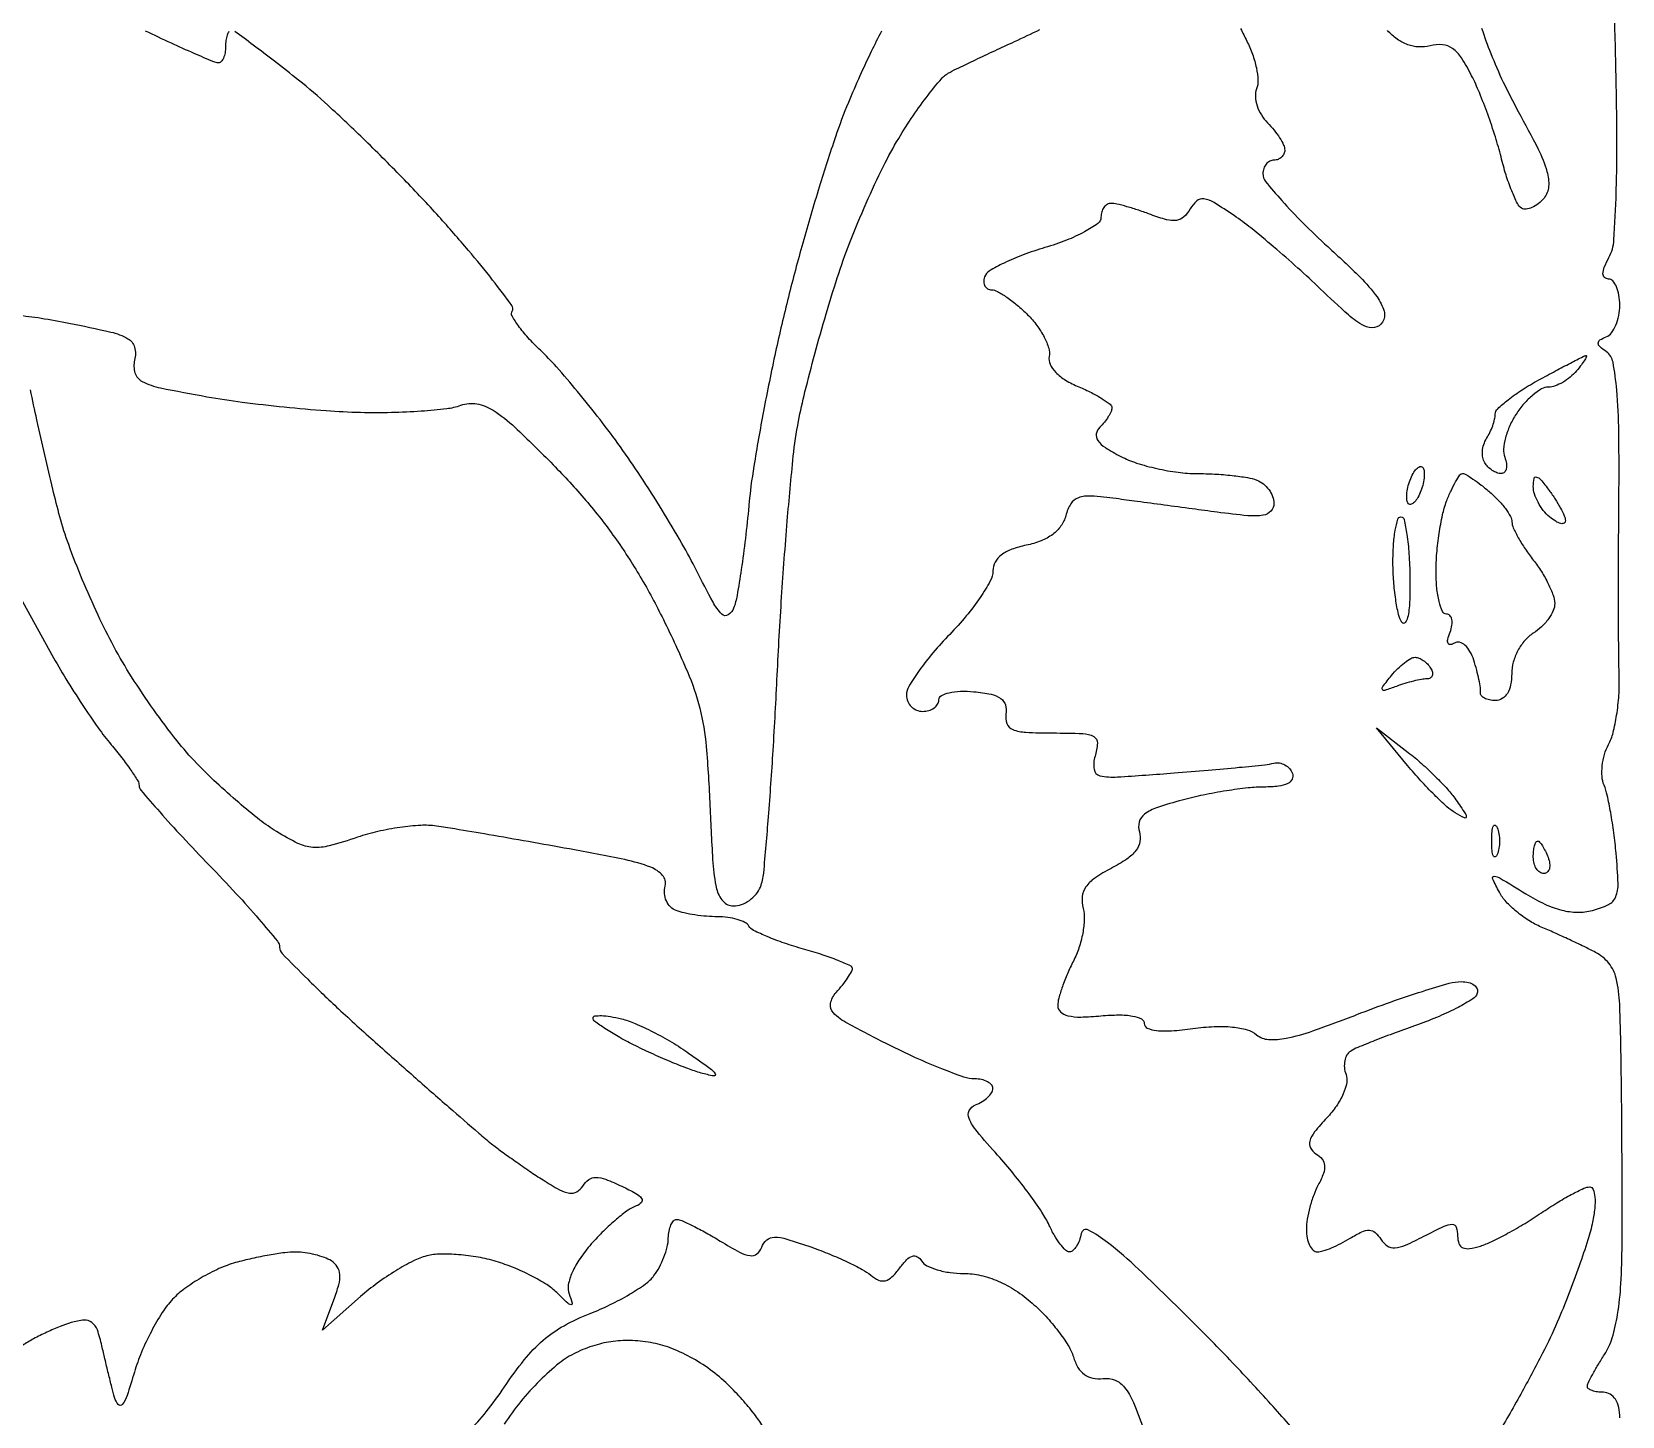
# Model space of a CAD drawing. Extents: x 0 to 102, y 0 to 135.
# Drawn here: x 45.44 to 57.89, y 79.59 to 90.43 of the extents above; entities that cross this region are included whole.
import ezdxf

# ---------------------------------------------------------------- set-up
doc = ezdxf.new("R2010")
doc.units = 0
doc.header["$MEASUREMENT"] = 0

msp = doc.modelspace()

# ---------------------------------------------------------------- linework, layer by layer
for points in [[(57.8664, 79.578847, 0.052969), (57.857758, 79.660195, 0.089261), (57.83176, 79.723491, 0.114689), (57.791014, 79.76337, 0.137419), (57.7395, 79.7778, -0.033906), (57.690893, 79.7811, -0.05183), (57.649877, 79.7911, -0.067351), (57.621635, 79.805703, -0.244475), (57.6126, 79.823077, -0.113817), (57.618939, 79.850562, -0.009786), (57.652001, 79.915186, -0.012515), (57.695358, 79.991354, -0.009381), (57.74673, 80.073062, 0.072637), (57.807384, 80.203581, 0.032955), (57.84935, 80.387686, 0.025676), (57.875152, 80.628164, 0.012462), (57.88462, 80.937235, 0.00177), (57.885284, 81.244437, 0.000926), (57.884047, 81.626963, 0.000921), (57.88133, 82.019257, 0.001411), (57.87739, 82.359189, 0.005688), (57.865633, 82.815017, 0.048101), (57.838392, 83.018177, 0.113477), (57.780927, 83.135515, 0.102109), (57.67605, 83.221353, 0.00758), (57.586381, 83.266588, 0.003894), (57.47275, 83.320678, 0.003869), (57.354891, 83.374552, 0.005826), (57.251264, 83.419512, -0.041821), (57.154706, 83.469941, -0.032096), (57.05844, 83.539992, -0.03292), (56.976403, 83.617815, -0.06372), (56.924049, 83.691357, -0.015423), (56.87094, 83.798402, -0.565459), (56.883597, 83.81692, -0.121901), (56.929112, 83.802809, -0.002583), (57.131249, 83.67932, 0.028321), (57.280001, 83.598645, 0.049028), (57.412372, 83.551471, 0.057844), (57.534558, 83.535645, 0.064879), (57.65228, 83.549402, 0.051531), (57.777172, 83.594832, 0.183481), (57.834561, 83.655695, 0.108573), (57.85318, 83.759904, 0.012759), (57.837764, 83.996691, 0.010468), (57.819814, 84.157067, 0.010786), (57.79531, 84.314954, 0.010569), (57.768258, 84.450724, 0.044395), (57.743184, 84.529939, -0.082144), (57.727406, 84.59692, -0.044644), (57.729253, 84.681676, -0.042932), (57.746845, 84.769892, -0.052235), (57.778628, 84.847874, 0.061831), (57.814231, 84.940243, 0.022532), (57.842048, 85.07794, 0.021936), (57.859226, 85.232892, 0.024443), (57.861883, 85.383235, -0.006191), (57.858076, 85.585396, -0.001242), (57.856649, 85.945629, -0.001312), (57.857129, 86.364858, -0.001225), (57.859798, 86.79383, 0.005453), (57.858677, 87.294891, 0.018369), (57.842339, 87.622175, 0.0227), (57.813381, 87.84027, 0.196978), (57.761908, 87.921221, -0.028743), (57.710425, 87.962253, -0.210478), (57.697719, 87.99029, -0.262073), (57.711026, 88.014532, -0.042702), (57.76065, 88.039791, 0.136302), (57.801182, 88.071014, 0.059938), (57.835336, 88.130153, 0.053038), (57.858561, 88.20576, 0.048049), (57.8664, 88.28715, 0.04092), (57.859983, 88.365429, 0.060352), (57.840674, 88.431543, 0.079357), (57.812326, 88.476451, 0.215581), (57.778823, 88.4916, -0.186855), (57.747491, 88.503733, -0.215121), (57.734858, 88.532949, -0.09454), (57.745442, 88.584063, -0.024677), (57.781465, 88.660175, 0.106916), (57.820581, 88.797043, 0.008787), (57.83842, 89.170127, 0.009827), (57.843694, 89.670097, 0.004336), (57.831944, 90.331025, 0.004262), (57.811768, 90.907718, 0.007018)], [(45.317047, 88.209792, -0.015004), (45.50922, 88.185464, -0.01007), (45.727223, 88.146678, -0.007591), (46.054728, 88.076396, -0.071748), (46.188297, 88.024616, -0.201128), (46.240529, 87.957422, -0.128121), (46.241428, 87.856973, 0.13725), (46.244138, 87.756201, 0.203444), (46.30036, 87.6896, 0.067027), (46.444237, 87.639604, 0.006509), (46.807452, 87.570667, 0.011393), (47.084281, 87.52833, 0.006949), (47.412822, 87.490355, 0.006962), (47.739641, 87.461765, 0.012245), (48.0105, 87.448525, 0.011334), (48.251299, 87.448119, 0.012338), (48.485132, 87.458801, 0.011869), (48.684396, 87.477601, 0.057642), (48.794669, 87.503765, -0.130966), (48.91941, 87.514729, -0.100233), (49.047469, 87.464679, -0.04667), (49.21803, 87.330754, -0.007742), (49.516816, 87.038465, -0.019197), (49.773646, 86.758606, -0.021281), (49.999111, 86.469037, -0.021272), (50.199232, 86.161228, -0.019144), (50.380103, 85.8267, -0.01281), (50.568229, 85.418395, -0.040339), (50.664601, 85.132853, -0.039383), (50.715062, 84.831937, -0.011778), (50.744772, 84.36735, 0.005183), (50.767409, 83.921026, 0.04236), (50.797021, 83.719242, 0.122816), (50.84722, 83.621581, 0.216176), (50.928315, 83.5848, 0.087687), (50.990851, 83.595852, 0.065409), (51.053084, 83.62829, 0.064582), (51.105599, 83.67625, 0.080295), (51.13964, 83.73285, 0.073137), (51.165708, 83.841634, 0.002486), (51.202791, 84.280924, 0.004635), (51.239277, 84.801502, 0.003212), (51.271292, 85.390733, -0.004262), (51.305895, 86.003845, -0.004677), (51.350062, 86.597544, -0.004377), (51.396998, 87.104263, -0.023395), (51.437905, 87.378833, -0.011967), (51.488688, 87.607414, -0.005367), (51.565811, 87.90537, -0.00531), (51.654092, 88.218696, -0.007192), (51.740903, 88.499691, -0.014741), (51.840666, 88.778606, -0.010433), (51.968296, 89.085732, -0.010542), (52.102666, 89.374291, -0.021826), (52.221948, 89.592363, -0.012882), (52.335525, 89.769582, -0.015501), (52.451574, 89.929856, -0.014233), (52.556413, 90.05788, -0.093171), (52.6212, 90.109246, -0.008666), (52.693236, 90.145587, -0.001747), (52.822654, 90.20753, -0.001844), (52.973743, 90.278516, -0.001723), (53.1288, 90.350021, 0.00739), (53.327759, 90.444521, 0.002115)], [(46.979792, 90.428464, 0.064614), (46.965777, 90.400123, 0.050063), (46.956167, 90.359111, 0.032541), (46.953, 90.3105, -0.041326), (46.948977, 90.261914, -0.060817), (46.936879, 90.220877, -0.079949), (46.919111, 90.193018, -0.214057), (46.89812, 90.1836, -0.10021), (46.860269, 90.191263, -0.002856), (46.707736, 90.256694, -0.005693), (46.528834, 90.337085, -0.003874), (46.32707, 90.43243, 0.003855)], [(52.087069, 90.431396, 0.006453), (52.00756, 90.272654, 0.007541), (51.918157, 90.080941, 0.006187), (51.828307, 89.87359, 0.01812), (51.727328, 89.605551, 0.006239), (51.600302, 89.211145, 0.00619), (51.470936, 88.772382, 0.007135), (51.358752, 88.35079, 0.008077), (51.258266, 87.920945, 0.006561), (51.164091, 87.457245, 0.006637), (51.088575, 87.02757, 0.017102), (51.048821, 86.715, -0.00633), (51.021954, 86.459973, -0.007374), (50.989789, 86.2184, -0.006628), (50.95691, 86.015141, -0.043454), (50.930337, 85.915446, -0.166856), (50.88762, 85.862406, -0.351899), (50.838395, 85.868073, -0.071337), (50.768713, 85.962245, -0.007284), (50.640231, 86.209017, 0.014409), (50.525922, 86.421133, 0.00722), (50.369964, 86.682771, 0.007162), (50.200691, 86.949026, 0.010507), (50.043649, 87.177771, 0.009294), (49.884418, 87.391085, 0.007919), (49.708801, 87.610193, 0.008001), (49.542646, 87.804485, 0.022312), (49.418019, 87.933496, -0.018638), (49.321381, 88.032074, -0.028492), (49.246005, 88.125053, -0.027589), (49.195965, 88.203279, -0.273396), (49.196708, 88.240725, 0.307212), (49.194847, 88.284436, 0.005343), (49.043791, 88.483409, 0.011463), (48.854572, 88.715987, 0.007133), (48.622649, 88.980335, 0.009168), (48.352773, 89.268433, 0.007028), (48.047775, 89.573585, 0.007112), (47.754201, 89.851148, 0.016683), (47.525245, 90.047856, 0.004087), (47.33612, 90.197153, 0.006281), (47.169757, 90.322972, 0.002472), (47.025808, 90.427928, 0.15755)], [(54.898734, 90.451703, 0.008873), (54.947101, 90.353958, -0.034232), (54.99175, 90.250896, -0.034785), (55.021638, 90.143251, -0.037015), (55.034029, 90.046438, -0.105314), (55.023484, 89.979633, 0.107717), (55.014345, 89.919887, 0.06209), (55.02792, 89.84807, 0.057696), (55.060731, 89.775786, 0.061081), (55.108683, 89.714431, -0.026457), (55.160398, 89.656934, -0.02894), (55.204109, 89.595929, -0.030133), (55.234975, 89.539913, -0.111299), (55.2438, 89.500757, -0.106871), (55.23732, 89.470785, -0.099464), (55.218949, 89.445276, -0.095921), (55.191496, 89.428175, -0.091722), (55.1592, 89.4222, 0.123425), (55.126781, 89.414074, 0.098755), (55.098881, 89.391136, 0.08903), (55.07978, 89.356848, 0.078233), (55.072658, 89.31645, 0.177039), (55.094026, 89.25449, 0.011147), (55.221109, 89.105082, 0.015317), (55.385493, 88.931349, 0.010711), (55.580748, 88.7454, -0.009392), (55.833559, 88.505907, -0.041945), (55.966537, 88.35114, -0.084689), (56.021275, 88.239821, -0.218833), (56.008829, 88.153288, -0.208604), (55.946033, 88.111625, -0.168556), (55.865395, 88.124599, -0.059066), (55.742813, 88.210544, -0.008858), (55.52189, 88.4152, 0.008265), (55.347071, 88.577533, 0.006946), (55.156659, 88.743851, 0.007018), (54.978509, 88.890894, 0.019162), (54.847261, 88.988141, 0.01232), (54.690416, 89.089722, 0.100707), (54.610646, 89.118781, 0.218327), (54.554817, 89.102648, 0.087568), (54.503344, 89.039629, -0.079445), (54.454434, 88.977737, -0.151185), (54.397654, 88.950772, -0.101991), (54.319544, 88.955464, -0.025017), (54.196425, 88.99535, 0.010241), (54.101559, 89.029212, 0.011473), (54.00889, 89.057818, 0.010821), (53.929125, 89.078596, 0.058362), (53.884693, 89.0838, 0.135899), (53.854531, 89.075448, 0.100328), (53.828833, 89.051971, 0.086652), (53.811537, 89.016853, 0.071319), (53.8056, 88.975444, -0.241262), (53.780153, 88.925777, -0.031786), (53.676689, 88.860868, -0.031157), (53.53487, 88.795062, -0.021287), (53.366754, 88.737555, 0.017653), (53.196235, 88.680608, 0.023902), (53.046977, 88.616547, 0.022161), (52.931513, 88.55384, 0.178667), (52.894404, 88.507511, 0.081423), (52.888237, 88.469119, 0.12365), (52.896534, 88.436525, 0.143719), (52.91793, 88.414932, 0.126799), (52.948705, 88.407, -0.126808), (52.994594, 88.395171, -0.024701), (53.067864, 88.349852, -0.024802), (53.150133, 88.286932, -0.020725), (53.231055, 88.212454, -0.037017), (53.303622, 88.128267, -0.039887), (53.360988, 88.03629, -0.043419), (53.39652, 87.950131, -0.124289), (53.400186, 87.885939, 0.157527), (53.407741, 87.824442, 0.084463), (53.451576, 87.760812, 0.063929), (53.528141, 87.699986, 0.037757), (53.632486, 87.647221, -0.017778), (53.731216, 87.60215, -0.025851), (53.814496, 87.554964, -0.02389), (53.876469, 87.511191, -0.230999), (53.8902, 87.483056, -0.108421), (53.883973, 87.454678, -0.03105), (53.862493, 87.414799, -0.029683), (53.831978, 87.371647, -0.027643), (53.795879, 87.331319, 0.154502), (53.768992, 87.279525, 0.202139), (53.780857, 87.228079, 0.095415), (53.84044, 87.172015, 0.021872), (53.960878, 87.102899, 0.04131), (54.084366, 87.051462, 0.022612), (54.242629, 87.008192, 0.022394), (54.408418, 86.978555, 0.03304), (54.55588, 86.9688, -0.013638), (54.69421, 86.965026, -0.013599), (54.832264, 86.953716, -0.013555), (54.952159, 86.937303, -0.050857), (55.025381, 86.917449, -0.077178), (55.076537, 86.888127, -0.064993), (55.119891, 86.843102, -0.066773), (55.149208, 86.78986, -0.092761), (55.1592, 86.736465, -0.186771), (55.13539, 86.674946, -0.170661), (55.075332, 86.64259, -0.063001), (54.954942, 86.638947, -0.009529), (54.71505, 86.666568, 0.00008), (54.519659, 86.692815, 0.000056), (54.299388, 86.722344, 0.000056), (54.088276, 86.750597, 0.000117), (53.923729, 86.772559, 0.015618), (53.727441, 86.792496, 0.099258), (53.628513, 86.779775, 0.17464), (53.569747, 86.73307, 0.074559), (53.529653, 86.639447, -0.090251), (53.492358, 86.559354, -0.077862), (53.427591, 86.492724, -0.06722), (53.336373, 86.441709, -0.044604), (53.221174, 86.407765, 0.037559), (53.106884, 86.375829, 0.076901), (53.025478, 86.331245, 0.104048), (52.976914, 86.274616, 0.126045), (52.9596, 86.207026, -0.126873), (52.939356, 86.128531, -0.023222), (52.860195, 85.999772, -0.023642), (52.750755, 85.85429, -0.019551), (52.6212, 85.709904, 0.016768), (52.491625, 85.567103, 0.021211), (52.382205, 85.426388, 0.019841), (52.301888, 85.303487, 0.135612), (52.2828, 85.234403, 0.099116), (52.292488, 85.18601, 0.097963), (52.320077, 85.144848, 0.097926), (52.36127, 85.11728, 0.09896), (52.4097, 85.1076, 0.069166), (52.458202, 85.114342, 0.08532), (52.499323, 85.134026, 0.099973), (52.526818, 85.163255, 0.139787), (52.5366, 85.19756, -0.272062), (52.556061, 85.230679, -0.070483), (52.616159, 85.253819, -0.051008), (52.70463, 85.264924, -0.029775), (52.81155, 85.26101, -0.026491), (52.944875, 85.240984, -0.102181), (53.021405, 85.208111, -0.170962), (53.057426, 85.157948, -0.113098), (53.061641, 85.08645, 0.136382), (53.069472, 85.011964, 0.20528), (53.114784, 84.966229, 0.083891), (53.216669, 84.94369, 0.012581), (53.426892, 84.9384, -0.009224), (53.663316, 84.934038, -0.116901), (53.748499, 84.910496, -0.285993), (53.777455, 84.858888, -0.065472), (53.759077, 84.755896, 0.114027), (53.750885, 84.654037, 0.313797), (53.797725, 84.604253, 0.067831), (53.933792, 84.594403, 0.003443), (54.377541, 84.62555, 0.002236), (54.644305, 84.647322, 0.002986), (54.886234, 84.669613, 0.00209), (55.088804, 84.690353, 0.030711), (55.15944, 84.702305, -0.09907), (55.202668, 84.703668, -0.086814), (55.245346, 84.688611, -0.085463), (55.280925, 84.659671, -0.091749), (55.303725, 84.62115, -0.202715), (55.301533, 84.576047, -0.170542), (55.267422, 84.542006, -0.084923), (55.195156, 84.521451, -0.026924), (55.082864, 84.5154, 0.02791), (54.956644, 84.508349, 0.011576), (54.787273, 84.485385, 0.011411), (54.606477, 84.452348, 0.014448), (54.441192, 84.413221, 0.015791), (54.246675, 84.354555, 0.078917), (54.146054, 84.301913, 0.166808), (54.104444, 84.241185, 0.145378), (54.105883, 84.16382, -0.123257), (54.11056, 84.088556, -0.11889), (54.079427, 84.018822, -0.07979), (54.00697, 83.950642, -0.029633), (53.886314, 83.87889, 0.028547), (53.757324, 83.802561, 0.091936), (53.686368, 83.733099, 0.130389), (53.658511, 83.657573, 0.08768), (53.665978, 83.565429, -0.074973), (53.67495, 83.481198, -0.034927), (53.662492, 83.371791, -0.033606), (53.633018, 83.256551, -0.039939), (53.589569, 83.153039, 0.017327), (53.542729, 83.054211, 0.01764), (53.503146, 82.95296, 0.017711), (53.47505, 82.862763, 0.066738), (53.4672, 82.804216, 0.2127), (53.488841, 82.755644, 0.125803), (53.546063, 82.725694, 0.063611), (53.647497, 82.715019, 0.018223), (53.8056, 82.7243, -0.021089), (53.945585, 82.731713, -0.046297), (54.052372, 82.722959, -0.069865), (54.121633, 82.70048, -0.286869), (54.144, 82.664704, 0.300268), (54.168036, 82.628289, 0.074983), (54.240548, 82.609441, 0.044208), (54.357824, 82.607534, 0.01603), (54.523521, 82.624856, -0.021989), (54.692197, 82.64046, -0.036153), (54.8354, 82.637022, -0.043939), (54.948705, 82.615925, -0.105592), (55.023953, 82.576527, 0.159443), (55.117284, 82.539628, 0.064731), (55.255295, 82.549167, 0.035169), (55.46392, 82.606591, 0.008016), (55.807683, 82.734, -0.00722), (56.072841, 82.832757, -0.009074), (56.321358, 82.916201, -0.007522), (56.531218, 82.978996, -0.068404), (56.6256, 82.992211, -0.059012), (56.682708, 82.985592, -0.100588), (56.726136, 82.965477, -0.141578), (56.749141, 82.935543, -0.175703), (56.750052, 82.900655, -0.174589), (56.715392, 82.856676, -0.018402), (56.600106, 82.790537, -0.021009), (56.452159, 82.720516, -0.01536), (56.282635, 82.654897, 0.004267), (56.109105, 82.592117, 0.00531), (55.948953, 82.530683, 0.00436), (55.815686, 82.476583, 0.039828), (55.760029, 82.448033, 0.124168), (55.730963, 82.418067, 0.081306), (55.713889, 82.37282, 0.07306), (55.71108, 82.319573, 0.068419), (55.723498, 82.266486, -0.141924), (55.728999, 82.201495, -0.054215), (55.701391, 82.114059, -0.047082), (55.647983, 82.018189, -0.037976), (55.57397, 81.92634, 0.018741), (55.477681, 81.815824, 0.095394), (55.439535, 81.744139, 0.200056), (55.444678, 81.690788, 0.132323), (55.487401, 81.645303, -0.083682), (55.536287, 81.602379, -0.152609), (55.555823, 81.553523, -0.110195), (55.546838, 81.49067, -0.032485), (55.506335, 81.401521, 0.03443), (55.470578, 81.322, 0.023136), (55.440417, 81.227016, 0.023342), (55.41969, 81.131888, 0.041988), (55.413, 81.052362, 0.047096), (55.419314, 80.985475, 0.067075), (55.438188, 80.928936, 0.087219), (55.465997, 80.890808, 0.194047), (55.498748, 80.8776, 0.076974), (55.542913, 80.88444, 0.020984), (55.609431, 80.908664, 0.020704), (55.68351, 80.942873, 0.020202), (55.755129, 80.98335, -0.026844), (55.8468, 81.033566, -0.120706), (55.906179, 81.046049, -0.174814), (55.952452, 81.027612, -0.072307), (55.996555, 80.975372, 0.108055), (56.045724, 80.924872, 0.164667), (56.104377, 80.909453, 0.086017), (56.188618, 80.930154, 0.016173), (56.332374, 80.998695, -0.008079), (56.492309, 81.078152, -0.109521), (56.555452, 81.092721, -0.33022), (56.586863, 81.069853, -0.076047), (56.5974, 81.000972, 0.08609), (56.607713, 80.941518, 0.206018), (56.63761, 80.909418, 0.144191), (56.690616, 80.902586, 0.037292), (56.775324, 80.922669, 0.035971), (56.863818, 80.957937, 0.01175), (56.988868, 81.022192, 0.011641), (57.124834, 81.1003, 0.01288), (57.25243, 81.18217, -0.01139), (57.372814, 81.25992, -0.014637), (57.487085, 81.32556, -0.012463), (57.584556, 81.37473, -0.111023), (57.631128, 81.3852, -0.315991), (57.658308, 81.366117, -0.066583), (57.671312, 81.30616, -0.046555), (57.670214, 81.217912, -0.025005), (57.653339, 81.11025, -0.025279), (57.616792, 80.970633, -0.00807), (57.548683, 80.766959, -0.008031), (57.465387, 80.542204, -0.008879), (57.377531, 80.3277, -0.017445), (57.262453, 80.084129, -0.007258), (57.091022, 79.76333, -0.007171), (56.897318, 79.424733, -0.009204)], [(56.784969, 90.454494, 0.015803), (56.856164, 90.257754, 0.016346), (56.954778, 90.031792, 0.0146), (57.071498, 89.803931, -0.009016), (57.226988, 89.508558, -0.044378), (57.296387, 89.333704, -0.089446), (57.309526, 89.215512, -0.15754), (57.273412, 89.12515, -0.049952), (57.22863, 89.081004, -0.063883), (57.17932, 89.050715, -0.077838), (57.133184, 89.038052, -0.16808), (57.097713, 89.046003, -0.142225), (57.064554, 89.08271, -0.017595), (57.020442, 89.182311, -0.019631), (56.975873, 89.307315, -0.015071), (56.936772, 89.446922, 0.015611), (56.892697, 89.603631, 0.010357), (56.832849, 89.780606, 0.010429), (56.767518, 89.950215, 0.019935), (56.706886, 90.082984, 0.026037), (56.626938, 90.222512, 0.093936), (56.556676, 90.296481, 0.135994), (56.479438, 90.324976, 0.08244), (56.381687, 90.317002, -0.073315), (56.293305, 90.308176, -0.074645), (56.206712, 90.325355, -0.069746), (56.124226, 90.368732, -0.053009), (56.047973, 90.436877, 0.052777)], [(55.40869, 79.374267, 0.006879), (55.136203, 79.684881, 0.006975), (54.815414, 80.030739, 0.007071), (54.486535, 80.365923, 0.005426), (54.099689, 80.740961, 0.023325), (53.857001, 80.950577, 0.045274), (53.706744, 81.048009, 0.503362), (53.65172, 81.021573, -0.041024), (53.636336, 80.966469, -0.054311), (53.613098, 80.919892, -0.066005), (53.586023, 80.887949, -0.186072), (53.559176, 80.8776, -0.196944), (53.528273, 80.890264, -0.034398), (53.4857, 80.938394, -0.032797), (53.440912, 81.005305, -0.024197), (53.400063, 81.084558, 0.039296), (53.34331, 81.18696, 0.012244), (53.242675, 81.331217, 0.012156), (53.121934, 81.487462, 0.013123), (52.996692, 81.633625, -0.00979), (52.835197, 81.819573, -0.070594), (52.772862, 81.920203, -0.221579), (52.774271, 81.982931, -0.188643), (52.823609, 82.027918, 0.045122), (52.875636, 82.053474, 0.051878), (52.919653, 82.086966, 0.059297), (52.949841, 82.122934, 0.145971), (52.9596, 82.155651, 0.182509), (52.948711, 82.184489, 0.090908), (52.917597, 82.209008, 0.070816), (52.871324, 82.22562, 0.050864), (52.816611, 82.2312, -0.083925), (52.732353, 82.245443, -0.010609), (52.558809, 82.31, -0.012209), (52.35466, 82.396738, -0.009867), (52.139781, 82.499455, -0.006475), (51.823065, 82.663776, -0.074089), (51.710561, 82.747444, -0.25199), (51.688665, 82.820892, -0.133687), (51.73287, 82.907967, 0.014997), (51.781475, 82.965025, 0.019221), (51.822514, 83.020475, 0.017381), (51.852885, 83.068494, 0.133074), (51.8598, 83.094017, 0.2953), (51.845423, 83.116237, 0.010523), (51.747329, 83.157849, 0.016403), (51.623679, 83.202613, 0.010388), (51.476921, 83.24701, -0.013529), (51.326993, 83.293396, -0.017849), (51.19326, 83.344162, -0.015395), (51.08641, 83.393073, -0.140196), (51.048928, 83.427205, 0.140337), (51.018039, 83.455317, 0.04243), (50.958437, 83.478758, 0.038797), (50.883935, 83.49482, 0.03371), (50.804226, 83.5002, -0.020429), (50.718691, 83.503696, -0.01616), (50.626704, 83.514231, -0.016448), (50.541869, 83.529601, -0.03859), (50.480168, 83.547964, -0.108171), (50.43556, 83.577311, -0.088868), (50.40348, 83.624597, -0.084476), (50.388708, 83.68238, -0.084579), (50.393889, 83.741771, 0.252268), (50.37401, 83.823557, 0.118134), (50.281541, 83.887219, 0.041425), (50.077907, 83.946872, 0.005718), (49.64429, 84.030594, 0.001064), (49.324141, 84.087914, 0.001169), (49.013634, 84.142079, 0.001088), (48.747994, 84.187182, 0.00591), (48.603634, 84.209619, 0.049514), (48.481092, 84.214944, 0.021298), (48.318068, 84.198898, 0.020825), (48.144554, 84.166903, 0.025833), (47.986582, 84.122221, -0.016603), (47.765111, 84.055142, -0.083102), (47.63648, 84.042876, -0.095819), (47.519689, 84.074171, -0.025875), (47.351148, 84.167255, -0.027055), (47.222618, 84.25717, -0.010773), (47.0561, 84.39351, -0.010625), (46.882373, 84.548629, -0.013148), (46.72763, 84.700617, -0.025091), (46.571389, 84.879509, -0.012603), (46.391602, 85.119707, -0.012482), (46.217761, 85.378018, -0.018057), (46.078379, 85.6152, -0.014775), (45.95551, 85.859721, -0.010527), (45.831901, 86.140249, -0.010641), (45.725251, 86.41303, -0.022219), (45.656343, 86.6304, -0.005804), (45.600927, 86.846569, -0.003121), (45.537355, 87.114338, -0.003107), (45.475934, 87.388174, -0.004871), (45.426884, 87.62445, 0.013475)], [(45.348665, 85.9959), (45.59378, 85.551312, 0.011025), (45.703628, 85.362065, 0.008565), (45.831122, 85.160991, 0.008674), (45.956527, 84.977517, 0.02065), (46.057548, 84.846872, -0.010333), (46.141301, 84.743056, -0.014178), (46.211971, 84.646093, -0.010852), (46.266147, 84.56336, -0.140427), (46.2762, 84.528272, 0.179135), (46.290331, 84.490096, 0.003115), (46.437733, 84.320413, 0.007451), (46.615344, 84.124477, 0.004842), (46.8261, 83.903162, -0.006268), (47.036828, 83.680609, -0.009419), (47.214467, 83.480805, -0.004872), (47.358704, 83.308919, -0.173824), (47.376, 83.260672, 0.19636), (47.395637, 83.212597, 0.003498), (47.596127, 83.01097, 0.008181), (47.838157, 82.778677, 0.005296), (48.125367, 82.517523, 0.001069), (48.424039, 82.252812, 0.001348), (48.701642, 82.009161, 0.001069), (48.935508, 81.80589, 0.010802), (49.034851, 81.7236, 0.009892), (49.1133, 81.663914, 0.004345), (49.21939, 81.587866, 0.004298), (49.333376, 81.509105, 0.005746), (49.438226, 81.439727, 0.018319), (49.565913, 81.363806, 0.087605), (49.64594, 81.336839, 0.169682), (49.70287, 81.347546, 0.124426), (49.749384, 81.392617, -0.09869), (49.795661, 81.44226, -0.159023), (49.850254, 81.459648, -0.089828), (49.927508, 81.445091, -0.018349), (50.055992, 81.390448, -0.01697), (50.164115, 81.335151, -0.10931), (50.209785, 81.294736, -0.354206), (50.208123, 81.262944, -0.130679), (50.1678, 81.236649, 0.077313), (50.104471, 81.204298, 0.018951), (50.012068, 81.131915, 0.018959), (49.911323, 81.039869, 0.017917), (49.815848, 80.93876, 0.030307), (49.727755, 80.825327, 0.045392), (49.666671, 80.715867, 0.055), (49.636018, 80.61964, 0.140936), (49.641915, 80.547468, -0.015744), (49.666759, 80.474952, -0.539687), (49.657083, 80.463257, -0.164039), (49.631184, 80.475303, -0.005096), (49.545937, 80.558086, 0.054877), (49.46685, 80.620909, 0.021683), (49.346007, 80.689823, 0.021149), (49.20785, 80.753625, 0.024816), (49.071885, 80.801831, 0.029065), (48.930744, 80.835323, 0.023867), (48.777048, 80.854971, 0.024508), (48.633748, 80.859331, 0.05689), (48.527316, 80.845173, 0.055866), (48.423169, 80.806266, 0.020409), (48.285646, 80.729351, 0.019936), (48.140834, 80.63226, 0.022514), (48.010193, 80.527582), (47.710683, 80.264609), (47.80042, 80.500635, 0.024321), (47.839198, 80.619767, 0.082481), (47.84745, 80.700811, 0.129144), (47.828002, 80.759498, 0.107554), (47.781129, 80.805835, 0.053298), (47.727272, 80.832443, 0.026484), (47.654425, 80.854931, 0.025942), (47.57567, 80.870453, 0.034477), (47.5029, 80.875833, 0.033452), (47.41744, 80.870526, 0.011423), (47.294578, 80.85174, 0.011298), (47.159497, 80.824754, 0.012798), (47.031318, 80.792657, 0.038139), (46.901627, 80.745727, 0.025853), (46.761853, 80.673821, 0.026104), (46.633315, 80.589786, 0.046379), (46.538611, 80.506066, 0.046289), (46.457879, 80.402404, 0.0216), (46.37231, 80.255001, 0.021185), (46.295234, 80.091456, 0.027743), (46.239745, 79.935869, -0.008566), (46.182209, 79.752624, -0.085124), (46.144347, 79.681848, -0.480448), (46.113297, 79.681413, -0.105161), (46.084665, 79.736482, -0.005075), (46.063091, 79.817662, -0.00226), (46.036234, 79.925039, -0.002236), (46.008831, 80.038942, -0.003025), (45.985145, 80.142157, 0.030067), (45.949513, 80.266237, 0.147166), (45.906875, 80.324473, 0.183853), (45.844907, 80.342489, 0.052311), (45.744632, 80.323698, 0.02424), (45.658853, 80.293524, 0.01268), (45.555086, 80.248168, 0.012583), (45.450798, 80.196161, 0.018814), (45.362711, 80.145094, 0.04559)], [(48.85492, 79.476517, 0.039227), (48.993058, 79.623842, 0.022755), (49.135947, 79.8201, -0.023912), (49.291722, 80.033021, -0.045625), (49.439291, 80.185015, -0.049765), (49.602831, 80.299203, -0.034815), (49.806326, 80.395124, 0.020232), (49.964014, 80.463911, 0.020629), (50.114582, 80.544813, 0.02092), (50.239111, 80.625715, 0.075904), (50.306739, 80.691224, 0.040939), (50.348857, 80.75723, 0.029886), (50.384849, 80.836467, 0.03044), (50.410031, 80.916243, 0.056742), (50.418909, 80.98335, -0.040903), (50.424591, 81.04001, -0.059883), (50.439448, 81.087817, -0.07826), (50.460574, 81.120264, -0.213779), (50.48505, 81.131084, -0.104693), (50.523431, 81.122758, -0.009784), (50.611374, 81.081162, -0.012226), (50.715083, 81.0264, -0.009312), (50.82599, 80.961583, 0.013314), (50.976965, 80.874961, 0.086933), (51.059632, 80.84749, 0.20861), (51.112084, 80.861663, 0.133066), (51.149943, 80.913481, -0.125819), (51.190571, 80.970785, -0.178321), (51.248717, 80.992063, -0.074253), (51.3461, 80.97731, -0.01015), (51.54195, 80.91265, -0.012696), (51.682723, 80.858926, -0.012861), (51.819975, 80.798341, -0.012741), (51.93654, 80.739586, -0.050131), (52.00319, 80.694714, 0.067672), (52.065293, 80.655987, 0.167878), (52.117967, 80.651245, 0.136093), (52.169694, 80.680409, 0.0389), (52.230231, 80.750963, -0.033667), (52.284491, 80.815556, -0.124469), (52.329338, 80.843495, -0.213944), (52.367749, 80.839172, -0.121502), (52.401779, 80.805816, 0.14138), (52.443196, 80.768277, 0.042014), (52.5236, 80.736958, 0.038458), (52.624191, 80.715456, 0.033256), (52.731943, 80.708202, -0.05704), (52.864188, 80.692967, -0.045335), (53.00075, 80.647824, -0.042077), (53.136782, 80.574571, -0.035268), (53.267421, 80.475552, -0.026029), (53.373232, 80.372716, -0.023516), (53.471637, 80.256026, -0.024226), (53.549787, 80.143043, -0.066047), (53.589768, 80.054651, 0.061102), (53.625632, 79.973237, 0.101138), (53.676001, 79.917915, 0.108104), (53.741428, 79.889069, 0.077526), (53.821524, 79.885451, -0.124188), (53.915723, 79.872415, -0.129518), (53.990756, 79.81629, -0.069366), (54.059857, 79.699016, -0.015387), (54.142821, 79.480711, 0.009706)], [(51.167839, 79.499378, 0.017968), (51.100466, 79.596118, 0.019969), (51.009629, 79.707489, 0.015318), (50.902032, 79.821888, 0.034752), (50.765109, 79.940994, 0.032671), (50.610256, 80.0427, 0.033945), (50.450832, 80.119307, 0.048698), (50.300421, 80.163009, 0.033833), (50.138254, 80.182201, 0.043594), (49.988382, 80.176659, 0.04415), (49.843264, 80.145373, 0.036112), (49.695362, 80.087534, 0.058304), (49.564268, 80.00508, 0.026412), (49.413002, 79.86951, 0.025175), (49.26295, 79.704153, 0.026866), (49.133723, 79.527973, -0.021482)]]:
    msp.add_lwpolyline(points, format="xyb")
for points in [[(57.601809, 87.89258, -0.608169), (57.606777, 87.886575, -0.037384), (57.593125, 87.86012, -0.024071), (57.566246, 87.820768, -0.011332), (57.528, 87.7725, -0.047452), (57.479235, 87.723945, -0.04128), (57.419958, 87.682877, -0.043389), (57.359593, 87.654704, -0.087707), (57.308091, 87.6456, 0.132102), (57.254553, 87.631204, 0.042502), (57.186579, 87.583664, 0.03898), (57.116669, 87.51544, 0.034925), (57.055348, 87.434753, 0.039961), (57.006107, 87.344651, 0.040656), (56.972157, 87.248374, 0.043942), (56.957016, 87.160126, 0.112597), (56.966143, 87.096353, -0.051882), (56.979283, 87.047495, -0.094075), (56.978107, 87.006269, -0.14313), (56.963326, 86.979243, -0.199072), (56.938138, 86.9688, -0.092158), (56.904846, 86.974989, -0.053054), (56.868431, 86.993651, -0.050566), (56.834608, 87.021039, -0.058948), (56.8089, 87.0534, -0.097951), (56.793853, 87.093583, -0.060306), (56.791698, 87.144213, -0.057238), (56.801977, 87.197013, -0.064868), (56.823762, 87.24375, 0.03023), (56.849563, 87.29039, 0.024619), (56.871565, 87.343072, 0.025284), (56.88701, 87.393747, 0.057522), (56.892205, 87.433369, -0.201668), (56.910935, 87.476062, -0.022793), (56.992524, 87.546728, -0.024734), (57.102186, 87.624807, -0.017668), (57.2319, 87.701499, -0.002195), (57.363857, 87.772601, -0.003256), (57.480151, 87.833637, -0.001458), (57.579795, 87.884742, -0.064545)], [(56.322203, 87.018397, -0.168083), (56.334801, 86.992472, -0.04665), (56.335996, 86.946617, -0.041541), (56.327602, 86.891156, -0.033304), (56.30976, 86.83344, -0.03436), (56.285735, 86.781751, -0.066301), (56.258672, 86.745114, -0.11331), (56.233211, 86.728559, -0.291964), (56.212717, 86.733083, -0.168083), (56.200119, 86.759008, -0.04665), (56.198924, 86.804863, -0.041541), (56.207318, 86.860324, -0.033304), (56.22516, 86.91804, -0.03436), (56.249185, 86.969729, -0.066301), (56.276248, 87.006366, -0.11331), (56.301709, 87.022921, -0.291964)], [(56.636639, 86.9688, -0.137745), (56.662017, 86.961673, -0.012777), (56.717296, 86.926, -0.015686), (56.78189, 86.878903, -0.01168), (56.850233, 86.823098, -0.026474), (56.915504, 86.760933, -0.030026), (56.970966, 86.694656, -0.031349), (57.010535, 86.633474, -0.123058), (57.022281, 86.590448, 0.102671), (57.032985, 86.543951, 0.020024), (57.072207, 86.466913, 0.020499), (57.126129, 86.37935, 0.017714), (57.1896, 86.292, -0.025758), (57.253057, 86.201649, -0.02564), (57.306993, 86.105116, -0.026509), (57.345166, 86.016133, -0.084579), (57.356919, 85.9528, -0.107871), (57.34544, 85.896227, -0.051781), (57.308545, 85.831573, -0.047936), (57.254185, 85.769321, -0.049771), (57.1896, 85.719433, 0.075243), (57.123666, 85.662939, 0.055341), (57.06913, 85.583492, 0.05466), (57.032718, 85.492801, 0.068252), (57.0204, 85.402983, -0.047464), (57.01204, 85.31511, -0.08828), (56.986517, 85.248481, -0.118288), (56.9459, 85.207209, -0.14039), (56.8935, 85.1922, -0.048486), (56.84559, 85.196857, -0.075254), (56.806565, 85.210838, -0.10419), (56.782155, 85.231476, -0.203883), (56.77575, 85.25565, 0.07274), (56.775677, 85.291548, 0.013822), (56.764273, 85.356097, 0.014488), (56.746538, 85.431334, 0.01286), (56.723831, 85.508498, 0.050086), (56.693906, 85.576977, 0.08278), (56.654453, 85.626038, 0.119559), (56.612255, 85.648566, 0.204257), (56.573405, 85.64267, -0.092483), (56.540307, 85.629866, -0.354802), (56.522248, 85.639666, -0.161578), (56.519986, 85.67133, -0.029343), (56.538068, 85.728222, 0.049884), (56.552804, 85.782154, 0.090961), (56.55215, 85.827646, 0.140568), (56.536809, 85.857469, 0.206976), (56.510145, 85.869, -0.297872), (56.478407, 85.889748, -0.042882), (56.452271, 85.966787, -0.037131), (56.434131, 86.074314, -0.023231), (56.4282, 86.201893, -0.021035), (56.434233, 86.345239, -0.016202), (56.452436, 86.500744, -0.016475), (56.478999, 86.645178, -0.037142), (56.510706, 86.751793, -0.016357), (56.545471, 86.834938, -0.024274), (56.581733, 86.905054, -0.021446), (56.615423, 86.957765, -0.244506)], [(57.313809, 86.83692, -0.018694), (57.361554, 86.768634, -0.020751), (57.402323, 86.699258, -0.020628), (57.431961, 86.637675, -0.092982), (57.440709, 86.598891, -0.287314), (57.430217, 86.580697, -0.186248), (57.405333, 86.577701, -0.079391), (57.365096, 86.59504, -0.031858), (57.3165, 86.6304, -0.054174), (57.26794, 86.680496, -0.042974), (57.226877, 86.743764, -0.044367), (57.198813, 86.809934, -0.078271), (57.1896, 86.868428, -0.044448), (57.195024, 86.929319, -0.435093), (57.214417, 86.941813, -0.158589), (57.246887, 86.92132, -0.011422)], [(56.15325, 86.629891, -0.350686), (56.178608, 86.609275, -0.016111), (56.200108, 86.492061, -0.020853), (56.216424, 86.340847, -0.012726), (56.223666, 86.161398, -0.012067), (56.221997, 85.980888, -0.034522), (56.209175, 85.856113, -0.104243), (56.187645, 85.802076, -0.542843), (56.161512, 85.802357, -0.085415), (56.134647, 85.866802, -0.018842), (56.112315, 85.984916, -0.01907), (56.09667, 86.125211, -0.01733), (56.091095, 86.27085, -0.016599), (56.095174, 86.408646, -0.027163), (56.108819, 86.524633, -0.025867), (56.128485, 86.611299, -0.338051)], [(56.264366, 85.5306, -0.100231), (56.294694, 85.524459, -0.052176), (56.328632, 85.505749, -0.04891), (56.360764, 85.478361, -0.053459), (56.3859, 85.446, -0.07457), (56.399761, 85.413641, -0.151312), (56.398541, 85.386251, -0.18759), (56.38279, 85.368136, -0.121649), (56.355512, 85.3614, 0.045558), (56.313364, 85.357552, 0.014459), (56.251602, 85.344321, 0.014302), (56.183265, 85.325516, 0.015446), (56.117869, 85.30326, -0.009993), (56.027211, 85.2713, -0.381878), (56.008954, 85.279248, -0.278007), (56.011557, 85.302451, -0.007209), (56.079009, 85.38786, -0.026806), (56.128545, 85.442496, -0.031133), (56.181352, 85.48867, -0.032655), (56.230112, 85.521384, -0.132175)], [(56.210914, 84.786224, -0.017272), (56.314974, 84.699559, -0.01329), (56.422577, 84.598193, -0.01349), (56.518185, 84.497938, -0.030932), (56.583196, 84.41636, -0.00408), (56.657457, 84.308475, -0.161894), (56.665156, 84.28105, -0.545148), (56.652137, 84.273505, -0.01299), (56.578336, 84.313721, -0.051917), (56.513129, 84.36113, -0.012436), (56.415713, 84.453215, -0.012645), (56.30862, 84.565133, -0.012218), (56.206054, 84.683585), (55.9629, 84.97867)], [(56.907229, 84.19815, -0.057986), (56.920455, 84.149927, -0.037979), (56.924831, 84.0924, -0.037979), (56.920455, 84.034873, -0.057986), (56.907229, 83.98665, -0.174857), (56.891385, 83.968936, -0.447206), (56.877093, 83.974092, -0.078554), (56.867197, 84.016984, -0.017491), (56.864558, 84.0924, -0.017491), (56.867197, 84.167816, -0.078554), (56.877093, 84.210708, -0.447206), (56.891385, 84.215864, -0.174857)], [(57.222849, 84.0924, -0.222225), (57.238611, 84.08503, -0.030693), (57.260635, 84.055123, -0.030395), (57.283718, 84.014108, -0.02136), (57.304794, 83.9655, -0.055937), (57.317442, 83.916909, -0.100118), (57.315114, 83.875877, -0.147206), (57.298666, 83.848962, -0.184534), (57.271545, 83.8386, -0.152681), (57.240293, 83.848371, -0.098158), (57.213671, 83.875877, -0.08088), (57.195711, 83.916979, -0.062722), (57.1896, 83.9655, -0.024748), (57.192009, 84.01413, -0.039339), (57.199367, 84.055123, -0.046727), (57.209995, 84.084271, -0.289661)], [(50.051778, 82.701329, -0.040771), (50.158351, 82.665135, -0.015992), (50.29883, 82.598849, -0.015704), (50.446926, 82.51712, -0.018885), (50.580528, 82.430835, -0.004356), (50.745591, 82.313016, -0.097819), (50.785244, 82.270207, -0.650151), (50.773894, 82.253647, -0.024102), (50.6754, 82.276833, -0.020883), (50.572321, 82.311123, -0.008144), (50.432836, 82.366705, -0.008045), (50.283609, 82.431843, -0.009902), (50.14665, 82.497574, -0.011682), (50.025081, 82.562517, -0.017583), (49.922592, 82.625235, -0.012595), (49.842752, 82.680978, -0.238393), (49.8294, 82.707391, -0.373733), (49.843151, 82.723218, -0.041876), (49.894724, 82.726133, -0.034796), (49.966499, 82.719162, -0.019884)]]:
    msp.add_lwpolyline(points, format="xyb", close=True)

doc.saveas('drawing.dxf')
